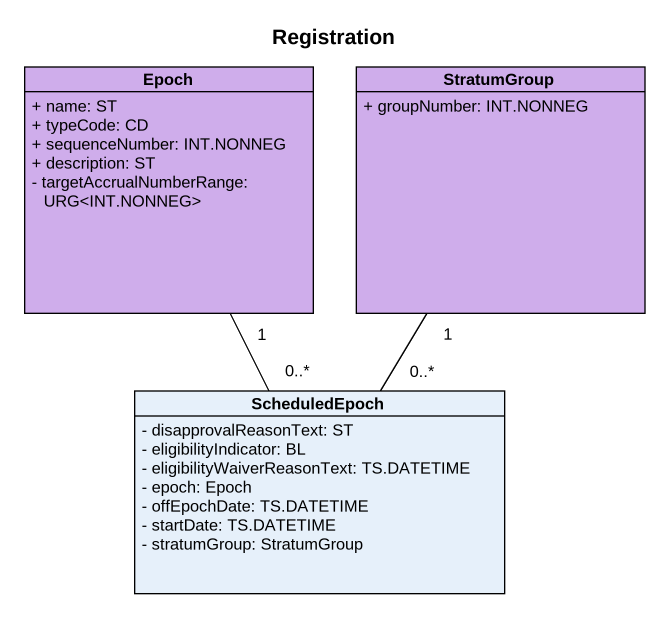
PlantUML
@startuml
title Registration
hide circle
hide empty members
skinparam classAttributeIconSize 0
class Epoch #CFADEB {
  + name: ST
  + typeCode: CD
  + sequenceNumber: INT.NONNEG
  + description: ST
  - targetAccrualNumberRange: URG<INT.NONNEG>
}
class StratumGroup #CFADEB {
  + groupNumber: INT.NONNEG
}
class ScheduledEpoch {
  - disapprovalReasonText: ST
  - eligibilityIndicator: BL
  - eligibilityWaiverReasonText: TS.DATETIME
  - epoch: Epoch
  - offEpochDate: TS.DATETIME
  - startDate: TS.DATETIME
  - stratumGroup: StratumGroup
}
ScheduledEpoch "0..*" -up- "1" Epoch
ScheduledEpoch "0..*" -up- "1" StratumGroup
@enduml
